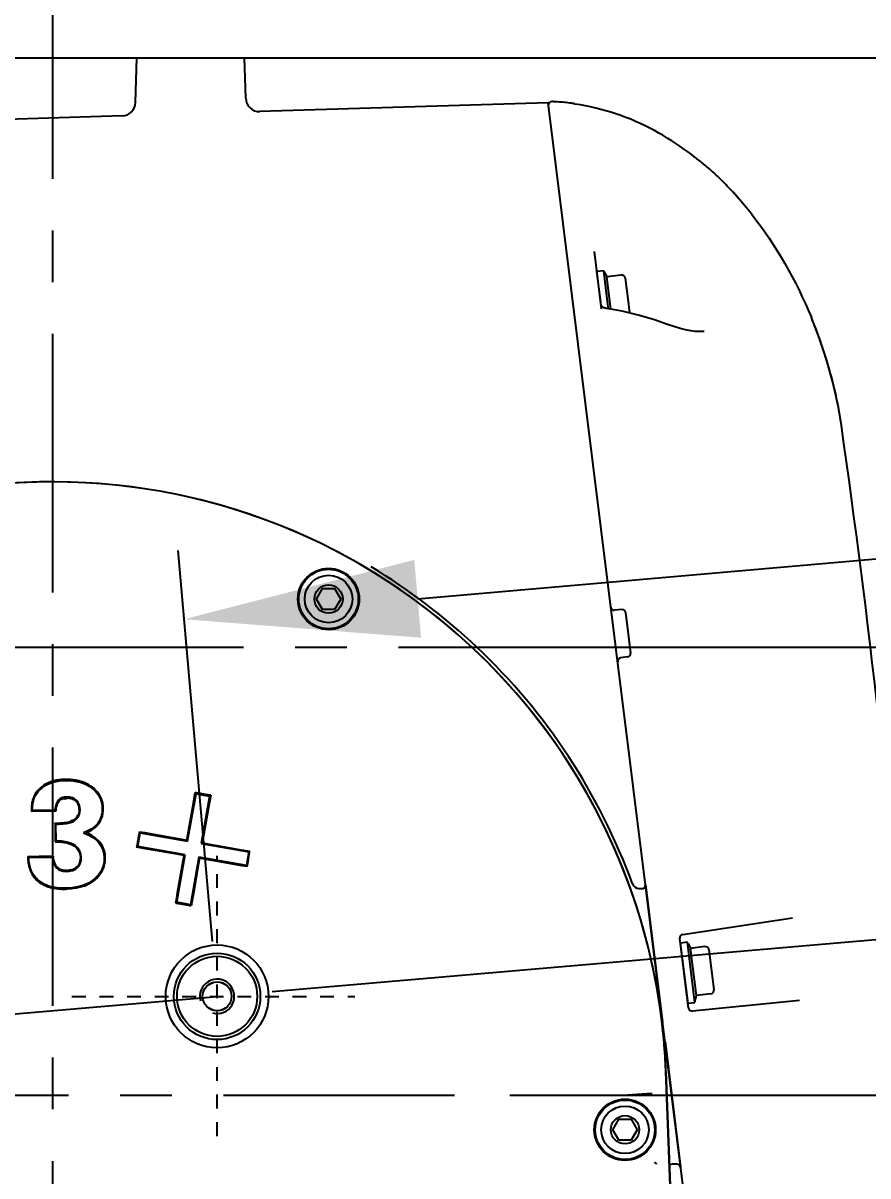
# Model space of a CAD drawing. Header units: millimetres. Extents: x 5828 to 6704, y 123 to 421.
# Drawn here: x 6413.86 to 6419.98, y 272.82 to 281.18 of the extents above; entities that cross this region are included whole.
import ezdxf

# ---------------------------------------------------------------- set-up
doc = ezdxf.new("R2010")
doc.units = ezdxf.units.MM
doc.linetypes.add('BANKLINE1', pattern=[5.5, 4, -1.5])
doc.linetypes.add('CENTER', pattern=[0.6, 0.375, -0.075, 0.075, -0.075])
for name, color, linetype in [('00_COMPONENTS', 7, 'BANKLINE1'), ('DIM', 7, 'Continuous'), ('外形图', 7, 'Continuous')]:
    doc.layers.add(name, color=color, linetype=linetype)
doc.styles.add('微软雅黑', font='msyh.ttc', dxfattribs={"height": 2.1})
doc.dimstyles.new('尺寸标注_1_20比例', dxfattribs={"dimtxt": 2.1, "dimasz": 1.7, "dimexe": 0.5, "dimexo": 0.4, "dimgap": 0.5, "dimtad": 1, "dimdec": 1, "dimlfac": 20, "dimdsep": 46, "dimtxsty": '微软雅黑', "dimcen": 0.09, "dimadec": 0, "dimazin": 0, "dimtp": 0.01, "dimtm": 0.01, "dimtfac": 1, "dimtdec": 1, "dimtofl": 0, "dimtmove": 0, "dimatfit": 3, "dimfxl": 1, "dimtolj": 1, "dimarcsym": 0})

# ---------------------------------------------------------------- blocks, each defined once
blk = doc.blocks.new('*D1504')
at = {"layer": 'Defpoints', "color": 0}
for p in [(6415.0235, 276.856), (6415.2627, 274.1209), (6412.7723, 273.903)]:
    blk.add_point(p, dxfattribs=at)
at = {"layer": '外形图', "color": 0, "lineweight": -2, "ltscale": 20}
for p, q in [((6416.717, 277.0041), (6424.9093, 277.7208)), ((6415.2279, 274.5194), (6414.9799, 277.3541)), ((6412.7374, 274.3015), (6412.4894, 277.1362)), ((6410.8394, 276.4899), (6409.1459, 276.3417))]:
    blk.add_line(p, q, dxfattribs=at)
at = {"layer": '外形图', "color": 0}
for points in [[(6416.6923, 277.2864), (6416.7417, 276.7219), (6415.0235, 276.856)], [(6410.8641, 276.2076), (6410.8147, 276.7722), (6412.533, 276.6381)]]:
    blk.add_solid(points, dxfattribs=at)
at = {"layer": '外形图', "color": 0, "insert": (6422.8279, 279.1307), "char_height": 2.1, "attachment_point": 5, "rotation": 5, "style": '微软雅黑'}
blk.add_mtext('\\A1;50', dxfattribs=at)
blk = doc.blocks.new('*D1509')
at = {"layer": 'Defpoints', "color": 0}
for p in [(6411.8208, 280.9276), (6416.7089, 222.1527), (6442.6735, 222.1527)]:
    blk.add_point(p, dxfattribs=at)
at = {"layer": '外形图', "color": 0, "lineweight": -2, "ltscale": 20}
for p, q in [((6412.2208, 280.9276), (6443.1735, 280.9276)), ((6442.6735, 279.2276), (6442.6735, 223.8527)), ((6417.1089, 222.1527), (6443.1735, 222.1527))]:
    blk.add_line(p, q, dxfattribs=at)
at = {"layer": '外形图', "color": 0}
for points in [[(6442.9569, 279.2276), (6442.3902, 279.2276), (6442.6735, 280.9276)], [(6442.3902, 223.8527), (6442.9569, 223.8527), (6442.6735, 222.1527)]]:
    blk.add_solid(points, dxfattribs=at)
at = {"layer": '外形图', "color": 0, "insert": (6441.0822, 251.5402), "char_height": 2.1, "attachment_point": 5, "rotation": 90, "style": '微软雅黑'}
blk.add_mtext('\\A1;1175.5', dxfattribs=at)
blk = doc.blocks.new('*D1547')
at = {"layer": 'Defpoints', "color": 0}
for p in [(6426.9131, 274.5493), (6415.2624, 274.1205), (6412.7723, 273.9059), (6409.3092, 273.4026), (6416.9848, 273.4026)]:
    blk.add_point(p, dxfattribs=at)
at = {"layer": 'DIM', "color": 0, "linetype": 'ByBlock', "lineweight": -2, "ltscale": 20}
for p, q in [((6415.6609, 274.1549), (6427.3702, 275.1644)), ((6417.3848, 273.4026), (6427.446, 273.4026)), ((6426.6577, 270.018), (6426.0884, 266.7007))]:
    blk.add_line(p, q, dxfattribs=at)
for start, end in [(9.79667, 14.66574), (350.26185, 355.13093)]:
    blk.add_arc((6406.9356, 273.4026), 20.0104, start, end, dxfattribs=at)
at = {"layer": 'DIM', "color": 0}
for points in [[(6426.3732, 276.7712), (6426.9352, 276.8438), (6426.872, 275.1215)], [(6427.1569, 271.6921), (6426.5907, 271.7162), (6426.946, 273.4026)]]:
    blk.add_solid(points, dxfattribs=at)
at = {"layer": 'DIM', "color": 0, "insert": (6427.9301, 268.0921), "char_height": 2.1, "attachment_point": 5, "rotation": 260.26185, "style": '微软雅黑'}
blk.add_mtext('\\A1;5%%d', dxfattribs=at)
blk = doc.blocks.new('*D1556')
at = {"layer": 'Defpoints', "color": 0}
for p in [(6382.8208, 278.3776), (6421.5708, 223.051), (6421.5708, 206.9092)]:
    blk.add_point(p, dxfattribs=at)
at = {"layer": 'DIM', "color": 0, "linetype": 'ByBlock', "lineweight": -2, "ltscale": 20}
for p, q in [((6382.8208, 277.9776), (6382.8208, 206.4092)), ((6421.5708, 222.651), (6421.5708, 206.4092)), ((6384.5208, 206.9092), (6419.8708, 206.9092))]:
    blk.add_line(p, q, dxfattribs=at)
at = {"layer": 'DIM', "color": 0}
for points in [[(6384.5208, 207.1925), (6384.5208, 206.6258), (6382.8208, 206.9092)], [(6419.8708, 206.6258), (6419.8708, 207.1925), (6421.5708, 206.9092)]]:
    blk.add_solid(points, dxfattribs=at)
at = {"layer": 'DIM', "color": 0, "insert": (6402.1958, 208.4775), "char_height": 2.1, "attachment_point": 5, "style": '微软雅黑'}
blk.add_mtext('\\A1;775', dxfattribs=at)
blk = doc.blocks.new('*D1559')
at = {"layer": 'Defpoints', "color": 0}
for p in [(6416.5654, 276.6526), (6438.3621, 276.6526), (6417.3848, 273.4026)]:
    blk.add_point(p, dxfattribs=at)
at = {"layer": 'DIM', "color": 0, "lineweight": -2}
for p, q in [((6438.3621, 278.3526), (6438.3621, 280.0526)), ((6416.9654, 276.6526), (6438.8621, 276.6526)), ((6438.3621, 273.4026), (6438.3621, 276.6526)), ((6417.7848, 273.4026), (6438.8621, 273.4026)), ((6438.3621, 271.7026), (6438.3621, 270.0026))]:
    blk.add_line(p, q, dxfattribs=at)
at = {"layer": 'DIM', "color": 0}
for points in [[(6438.0788, 278.3526), (6438.6454, 278.3526), (6438.3621, 276.6526)], [(6438.6454, 271.7026), (6438.0788, 271.7026), (6438.3621, 273.4026)]]:
    blk.add_solid(points, dxfattribs=at)
at = {"layer": 'DIM', "color": 0, "insert": (6436.7762, 274.9239), "char_height": 2.1, "attachment_point": 5, "rotation": 90, "style": '微软雅黑'}
blk.add_mtext('\\A1;65', dxfattribs=at)
blk = doc.blocks.new('*D1561')
at = {"layer": 'Defpoints', "color": 0}
for p in [(6417.3848, 273.4026), (6438.3621, 273.4026), (6420.4137, 247.1527)]:
    blk.add_point(p, dxfattribs=at)
at = {"layer": 'DIM', "color": 0, "lineweight": -2}
for p, q in [((6417.7848, 273.4026), (6438.8621, 273.4026)), ((6438.3621, 248.8527), (6438.3621, 271.7026)), ((6420.8137, 247.1527), (6438.8621, 247.1527))]:
    blk.add_line(p, q, dxfattribs=at)
at = {"layer": 'DIM', "color": 0}
for points in [[(6438.6454, 271.7026), (6438.0788, 271.7026), (6438.3621, 273.4026)], [(6438.0788, 248.8527), (6438.6454, 248.8527), (6438.3621, 247.1527)]]:
    blk.add_solid(points, dxfattribs=at)
at = {"layer": 'DIM', "color": 0, "insert": (6436.7762, 260.2777), "char_height": 2.1, "attachment_point": 5, "rotation": 90, "style": '微软雅黑'}
blk.add_mtext('\\A1;525', dxfattribs=at)

msp = doc.modelspace()

# ---------------------------------------------------------------- linework, layer by layer
at = {"layer": '00_COMPONENTS', "linetype": 'CENTER', "ltscale": 20}
msp.add_line((6412.7723, 273.9059), (6415.2624, 274.1205), dxfattribs=at)
at = {"layer": '00_COMPONENTS', "linetype": 'CENTER', "ltscale": 5}
msp.add_line((6409.3092, 273.4026), (6416.9848, 273.4026), dxfattribs=at)
at = {"layer": '00_COMPONENTS', "linetype": 'ByBlock', "ltscale": 20}
for radius in [0.3728, 0.3135, 0.2906]:
    msp.add_circle((6415.2624, 274.1205), radius, dxfattribs=at)
at = {"layer": '外形图', "linetype": 'CENTER', "ltscale": 5}
for p, q in [((6414.0708, 223.051), (6414.0708, 284.7796)), ((6380.5779, 276.6526), (6420.9722, 276.6526))]:
    msp.add_line(p, q, dxfattribs=at)
at = {"layer": '外形图', "linetype": 'Continuous'}
for p, q in [((6414.6711, 280.6045), (6414.6796, 280.9276)), ((6414.6796, 280.9276), (6415.462, 280.9276)), ((6415.4697, 280.6354), (6415.462, 280.9276)), ((6417.6625, 280.6026), (6415.5728, 280.5381)), ((6418.1545, 276.6526), (6417.6625, 280.6026)), ((6417.8559, 280.5932), (6417.8535, 280.5936)), ((6417.897, 280.5865), (6417.8559, 280.5932)), ((6414.5742, 280.5072), (6412.3254, 280.4377)), ((6414.5742, 280.5072), (6414.5746, 280.5072)), ((6415.5724, 280.538), (6415.5728, 280.5381)), ((6418.8613, 280.0968), (6418.8582, 280.0996)), ((6418.8609, 280.0971), (6418.8613, 280.0968)), ((6418.8612, 280.0969), (6418.8613, 280.0967)), ((6419.1016, 279.8411), (6419.007, 279.9503)), ((6419.1371, 279.797), (6419.1016, 279.8411)), ((6418.0502, 279.1076), (6417.9984, 279.5239)), ((6418.0662, 279.3841), (6418.0166, 279.3779)), ((6418.0443, 279.1554), (6418.0166, 279.3779)), ((6418.0939, 279.1616), (6418.0662, 279.3841)), ((6418.071, 279.3747), (6418.0892, 279.3391)), ((6418.1936, 279.3521), (6418.0892, 279.3391)), ((6418.1183, 279.1052), (6418.0892, 279.3391)), ((6418.2215, 279.3303), (6418.2402, 279.1802)), ((6418.0468, 279.1352), (6418.0432, 279.1639)), ((6418.1005, 279.1081), (6418.0939, 279.1616)), ((6418.2402, 279.1802), (6418.2529, 279.0784)), ((6418.085, 279.1106), (6418.0804, 279.1113)), ((6418.1436, 279.101), (6418.085, 279.1106)), ((6418.5277, 278.9949), (6418.4948, 279.0069)), ((6418.5759, 278.9785), (6418.5277, 278.9949)), ((6419.6305, 278.8935), (6419.5725, 279.0436)), ((6418.7949, 278.9435), (6418.7951, 278.9436)), ((6419.6838, 278.7333), (6419.6305, 278.8935)), ((6419.7302, 278.5663), (6419.6838, 278.7333)), ((6419.7679, 278.3951), (6419.7302, 278.5663)), ((6419.7901, 278.2619), (6419.7679, 278.3951)), ((6415.9827, 277.0026), (6416.0268, 277.0789)), ((6416.0268, 277.0789), (6416.1148, 277.0789)), ((6416.1148, 277.0789), (6416.1588, 277.0026)), ((6416.0268, 276.9264), (6415.9827, 277.0026)), ((6416.1588, 277.0026), (6416.1148, 276.9264)), ((6416.1148, 276.9264), (6416.0268, 276.9264)), ((6418.1967, 276.926), (6418.1456, 276.9209)), ((6418.2239, 276.9042), (6418.2605, 276.6104)), ((6419.1696, 268.5027), (6418.1545, 276.6526)), ((6418.2394, 276.5826), (6418.1887, 276.5749)), ((6415.0486, 275.2458), (6415.1094, 275.5905)), ((6415.0906, 275.522), (6415.1041, 275.5985)), ((6415.1106, 275.5974), (6415.1041, 275.5985)), ((6415.1094, 275.5905), (6415.2079, 275.5731)), ((6415.1414, 275.592), (6415.1106, 275.5974)), ((6415.1786, 275.5854), (6415.1414, 275.592)), ((6415.2079, 275.5731), (6415.1471, 275.2285)), ((6415.2159, 275.5788), (6415.1786, 275.5854)), ((6415.2159, 275.5788), (6415.2092, 275.5405)), ((6415.0501, 275.2922), (6415.0906, 275.522)), ((6415.2024, 275.5023), (6415.1619, 275.2725)), ((6415.2092, 275.5405), (6415.2024, 275.5023)), ((6413.9217, 275.4626), (6413.9151, 275.4625)), ((6414.0867, 275.4713), (6413.9217, 275.4692)), ((6414.0139, 275.4637), (6413.9941, 275.4635)), ((6414.0336, 275.464), (6414.0139, 275.4637)), ((6414.0874, 275.3168), (6414.0876, 275.3019)), ((6414.0947, 275.2489), (6414.0932, 275.3695)), ((6414.6866, 275.2081), (6414.7039, 275.3066)), ((6414.6986, 275.3147), (6414.6921, 275.2774)), ((6414.6986, 275.3147), (6414.7371, 275.3079)), ((6414.7039, 275.3066), (6415.0486, 275.2458)), ((6414.7371, 275.3079), (6414.7755, 275.3011)), ((6414.0883, 275.2488), (6414.0884, 275.2425)), ((6414.6855, 275.2401), (6414.6801, 275.2093)), ((6414.6921, 275.2774), (6414.6855, 275.2401)), ((6414.7755, 275.3011), (6415.0052, 275.2606)), ((6415.0052, 275.2606), (6415.0433, 275.2539)), ((6415.0433, 275.2539), (6415.0501, 275.2922)), ((6415.1471, 275.2285), (6415.4918, 275.1677)), ((6415.1619, 275.2725), (6415.1551, 275.2342)), ((6415.1551, 275.2342), (6415.1936, 275.2274)), ((6415.1936, 275.2274), (6415.4234, 275.1868)), ((6414.6801, 275.2093), (6414.6789, 275.2028)), ((6414.7558, 275.1892), (6414.6789, 275.2028)), ((6415.0312, 275.1473), (6414.6866, 275.2081)), ((6414.9855, 275.1488), (6414.7558, 275.1892)), ((6414.9705, 274.8027), (6415.0312, 275.1473)), ((6415.0236, 275.1421), (6414.9855, 275.1488)), ((6415.0167, 275.1032), (6415.0236, 275.1421)), ((6415.4234, 275.1868), (6415.4998, 275.1734)), ((6415.4918, 275.1677), (6415.4744, 275.0692)), ((6415.4932, 275.1361), (6415.4985, 275.1665)), ((6415.4985, 275.1665), (6415.4997, 275.1734)), ((6413.8962, 275.1283), (6414.0675, 275.1305)), ((6413.9714, 275.1362), (6413.9919, 275.1365)), ((6414.0674, 275.1374), (6414.0739, 275.1375)), ((6414.9762, 274.8731), (6415.0167, 275.1032)), ((6415.1297, 275.13), (6415.0689, 274.7853)), ((6415.1286, 275.0835), (6415.088, 274.8533)), ((6415.1354, 275.1224), (6415.1286, 275.0835)), ((6415.4744, 275.0692), (6415.1297, 275.13)), ((6415.1739, 275.1156), (6415.1354, 275.1224)), ((6415.4037, 275.0751), (6415.1739, 275.1156)), ((6415.4419, 275.0683), (6415.4037, 275.0751)), ((6415.48, 275.0616), (6415.4419, 275.0683)), ((6415.48, 275.0616), (6415.4866, 275.0989)), ((6415.4866, 275.0989), (6415.4932, 275.1361)), ((6418.322, 274.9026), (6418.3441, 274.9026)), ((6418.3689, 274.9307), (6418.4931, 273.9336)), ((6414.9629, 274.7974), (6414.9695, 274.8352)), ((6414.9695, 274.8352), (6414.9762, 274.8731)), ((6415.088, 274.8533), (6415.0746, 274.7777)), ((6414.9629, 274.7974), (6415.0001, 274.7909)), ((6415.0689, 274.7853), (6414.9705, 274.8027)), ((6415.0001, 274.7909), (6415.0374, 274.7843)), ((6415.0374, 274.7843), (6415.0678, 274.7789)), ((6415.0678, 274.7789), (6415.0746, 274.7778)), ((6418.6399, 274.5703), (6419.4346, 274.6905)), ((6418.682, 274.0351), (6418.6188, 274.5425)), ((6418.6729, 274.5133), (6418.6232, 274.5071)), ((6418.6776, 274.0705), (6418.6232, 274.5071)), ((6418.7272, 274.0767), (6418.6729, 274.5133)), ((6418.6776, 274.5039), (6418.6959, 274.4683)), ((6418.8003, 274.4813), (6418.6959, 274.4683)), ((6418.7385, 274.1259), (6418.6959, 274.4683)), ((6418.8282, 274.4596), (6418.8646, 274.1668)), ((6418.8429, 274.1389), (6418.7385, 274.1259)), ((6418.6776, 274.0705), (6418.7272, 274.0767)), ((6419.487, 274.0896), (6418.7093, 274.0133)), ((6418.7296, 274.0869), (6418.7385, 274.1259)), ((6418.5108, 273.792), (6418.6243, 272.8807)), ((6418.5171, 273.5757), (6418.9519, 262.4024)), ((6418.9519, 262.4024), (6418.5171, 273.5757)), ((6418.2033, 273.4032), (6418.4167, 273.4181)), ((6418.1327, 273.1526), (6418.1768, 273.2289)), ((6418.1768, 273.2289), (6418.2648, 273.2289)), ((6418.2648, 273.2289), (6418.3088, 273.1526)), ((6418.1768, 273.0764), (6418.1327, 273.1526)), ((6418.3088, 273.1526), (6418.2648, 273.0764)), ((6418.2648, 273.0764), (6418.1768, 273.0764)), ((6418.5995, 272.9026), (6418.5622, 272.9026))]:
    msp.add_line(p, q, dxfattribs=at)
at = {"layer": '外形图', "linetype": 'CENTER', "ltscale": 0.05}
for p, q in [((6415.2624, 273.1074), (6415.2624, 275.1394)), ((6414.2099, 274.1205), (6416.2622, 274.1205))]:
    msp.add_line(p, q, dxfattribs=at)
at = {"layer": '外形图', "linetype": 'Continuous'}
for points in [[(6417.8535, 280.5936), (6417.8516, 280.594), (6417.8508, 280.5941), (6417.8502, 280.5942), (6417.8499, 280.5943)], [(6419.1371, 279.797), (6419.1016, 279.8411), (6419.007, 279.9503), (6418.9083, 280.0522), (6418.8613, 280.0968)], [(6419.007, 279.9503), (6418.9083, 280.0522), (6418.8613, 280.0968)], [(6418.0538, 279.1239), (6418.0512, 279.1267), (6418.0492, 279.1294), (6418.0479, 279.1317), (6418.0471, 279.1336), (6418.0468, 279.1351), (6418.0468, 279.1352)], [(6418.0804, 279.1113), (6418.0757, 279.1123), (6418.0706, 279.1138), (6418.0657, 279.1159), (6418.0611, 279.1184), (6418.0572, 279.1211), (6418.0538, 279.1239)], [(6418.4948, 279.0069), (6418.435, 279.0274), (6418.3756, 279.0459), (6418.3167, 279.0625), (6418.2583, 279.0772), (6418.2006, 279.09), (6418.1436, 279.101)], [(6419.7901, 278.2619), (6419.7679, 278.3951), (6419.7302, 278.5663), (6419.6838, 278.7333), (6419.6305, 278.8935), (6419.5725, 279.0436)], [(6418.7951, 278.9435), (6418.7888, 278.943), (6418.7612, 278.9422), (6418.7305, 278.944), (6418.697, 278.9483), (6418.6606, 278.9553), (6418.6203, 278.9653), (6418.5759, 278.9785)]]:
    msp.add_lwpolyline(points, dxfattribs=at)
for centre, radius in [((6416.0708, 277.0026), 0.2225), ((6416.0708, 277.0026), 0.22), ((6416.0708, 277.0026), 0.2157), ((6416.0708, 277.0026), 0.1725), ((6416.0708, 277.0026), 0.1026), ((6415.2624, 274.1205), 0.105), ((6415.2627, 274.1209), 0.105), ((6418.2205, 273.1527), 0.2225), ((6418.2208, 273.1526), 0.22), ((6418.2208, 273.1526), 0.2157), ((6418.2208, 273.1526), 0.1725), ((6418.2208, 273.1526), 0.1026)]:
    msp.add_circle(centre, radius, dxfattribs=at)
for centre, radius, start, end in [((6414.5711, 280.6072), 0.1, 271.77, 358.49909), ((6415.5697, 280.638), 0.1, 181.50091, 271.77), ((6417.6897, 280.5859), 0.025, 87.56971, 176.04106), ((6417.615, 278.8235), 1.789, 86.73458, 87.57051), ((6417.6179, 278.8703), 1.7421, 83.33231, 86.74495), ((6417.6224, 278.9116), 1.7005, 82.45155, 83.32102), ((6417.8425, 280.5726), 0.025, 55.04593, 82.45092), ((6417.4739, 278.6271), 2.0171, 59.3143, 60.51284), ((6417.2201, 278.2692), 2.4564, 49.24409, 50.3482), ((6417.31, 278.3718), 2.32, 48.13771, 49.27089), ((6417.2157, 278.3158), 2.4249, 44.70053, 47.26047), ((6417.152, 278.2524), 2.5147, 43.18131, 44.70647), ((6417.0945, 278.1985), 2.5935, 41.3236, 43.17946), ((6417.0321, 278.1436), 2.6766, 39.74659, 41.32494), ((6416.972, 278.0936), 2.7548, 38.19363, 39.74666), ((6418.0576, 279.3679), 0.015, 27.1, 52.65634), ((6418.1967, 279.3273), 0.025, 7.1, 97.1), ((6416.3475, 277.7116), 3.4893, 20.45252, 22.44105), ((6416.3525, 277.7134), 3.484, 18.67122, 20.45403), ((6416.382, 277.7233), 3.4528, 17.45481, 18.67122), ((6416.4418, 277.742), 3.3901, 15.77242, 17.45762), ((6416.5307, 277.7671), 3.2978, 14.39218, 15.77149), ((6416.6281, 277.792), 3.1973, 12.75619, 14.39389), ((6416.7411, 277.8176), 3.0813, 11.15985, 12.75636), ((6416.9152, 277.8512), 2.9041, 8.13084, 11.17528), ((6347.892, 268.0168), 72.6244, 1.377211, 8.109738), ((6414.0705, 273.4027), 4.45, 2.22853, 188.37147), ((6414.0708, 273.4026), 4.45, 2.3395, 94.14125), ((6414.0708, 273.4026), 4.475, 46.56615, 58.92763), ((6418.1431, 276.9458), 0.025, 187.1, 275.6), ((6418.1991, 276.9011), 0.025, 7.1, 95.6), ((6414.0708, 273.4026), 4.475, 20.03179, 46.56609), ((6418.1924, 276.5502), 0.025, 98.6, 187.1), ((6418.2357, 276.6073), 0.025, 278.6, 7.1), ((6414.1563, 275.3937), 0.2993, 102.99824, 109.54299), ((6414.1614, 275.3721), 0.3214, 98.78015, 103.01764), ((6414.164, 275.356), 0.3377, 96.73204, 98.79722), ((6414.1663, 275.334), 0.3598, 90.68581, 96.69027), ((6414.1934, 275.4106), 0.2806, 66.77096, 71.33583), ((6414.0667, 275.5083), 0.1467, 155.99915, 159.26381), ((6414.1058, 275.4932), 0.1867, 131.29018, 134.26485), ((6414.2554, 275.4866), 0.181, 11.81208, 24.3618), ((6414.7141, 275.3933), 0.6252, 172.56824, 173.44034), ((6414.1809, 275.4865), 0.0821, 146.26044, 151.89097), ((6414.1727, 275.492), 0.0722, 140.0123, 146.25469), ((6414.1873, 275.4848), 0.0727, 51.28116, 56.87412), ((6414.1909, 275.4894), 0.0668, 45.31865, 51.28317), ((6414.1446, 275.4717), 0.1173, 4.25729, 8.4587), ((6414.1212, 275.4699), 0.1407, 0.66371, 4.25206), ((6415.3679, 275.44), 1.4529, 178.84643, 179.11322), ((6414.1825, 275.4704), 0.0868, 319.7848, 324.29365), ((6414.0779, 276.1512), 0.7747, 273.54467, 274.4761), ((6414.2804, 275.1305), 0.1699, 14.73267, 23.73006), ((6414.5851, 275.1892), 0.5138, 185.77868, 186.48203), ((6414.1968, 275.11), 0.0704, 312.50319, 318.85589), ((6414.261, 275.1193), 0.19, 337.58234, 343.68799), ((6414.166, 275.2257), 0.1925, 270.68842, 273.69262), ((6414.2532, 275.1227), 0.1985, 325.80328, 337.54459), ((6414.1152, 275.153), 0.2504, 246.36024, 251.61076), ((6414.2029, 275.1825), 0.2788, 289.695, 294.68786), ((6418.322, 274.9526), 0.05, 200.03179, 270), ((6418.3441, 274.9276), 0.025, 270, 7.1), ((6418.6436, 274.5456), 0.025, 98.6, 187.1), ((6418.6643, 274.4971), 0.015, 27.1, 52.65634), ((6418.8034, 274.4565), 0.025, 7.1, 97.1), ((6415.2624, 274.1205), 0.125, 255, 195), ((6418.8398, 274.1638), 0.025, 277.1, 7.1), ((6418.715, 274.0903), 0.015, 321.54366, 347.1), ((6414.0705, 273.4027), 4.45, 2.33849, 7.65739), ((6418.7068, 274.0382), 0.025, 187.1, 275.6), ((6418.5622, 272.8526), 0.05, 90, 111.71558), ((6418.5995, 272.8776), 0.025, 7.1, 90)]:
    msp.add_arc(centre, radius, start, end, dxfattribs=at)
for points in [[(6418.4667, 280.3829), (6418.2912, 280.4822), (6418.096, 280.5536), (6417.897, 280.5865)], [(6419.1371, 279.797), (6419.3164, 279.569), (6419.4618, 279.3117), (6419.5725, 279.0436)], [(6413.9798, 275.6219), (6414.0004, 275.642), (6414.0269, 275.658), (6414.0582, 275.6692)], [(6414.0068, 275.6517), (6413.9983, 275.6462), (6413.9901, 275.6402), (6413.9825, 275.6335)], [(6414.0562, 275.6757), (6414.039, 275.6695), (6414.0222, 275.6616), (6414.0068, 275.6517)], [(6414.0582, 275.6692), (6414.0893, 275.6802), (6414.1237, 275.6864), (6414.1618, 275.6869)], [(6414.1618, 275.6869), (6414.2401, 275.6879), (6414.3041, 275.6694), (6414.3535, 275.6317)], [(6414.2379, 275.688), (6414.2129, 275.6925), (6414.1874, 275.6941), (6414.162, 275.6938)], [(6414.2832, 275.6765), (6414.2684, 275.6815), (6414.2532, 275.6853), (6414.2379, 275.688)], [(6414.3579, 275.6373), (6414.3414, 275.6498), (6414.3231, 275.6603), (6414.3041, 275.6685)], [(6413.9217, 275.4692), (6413.9223, 275.5058), (6413.9271, 275.5356), (6413.9355, 275.5577)], [(6413.9754, 275.6269), (6413.9581, 275.61), (6413.9425, 275.5902), (6413.9327, 275.568)], [(6413.9355, 275.5577), (6413.9438, 275.5797), (6413.9587, 275.6013), (6413.9798, 275.6219)], [(6414.1732, 275.5664), (6414.145, 275.566), (6414.1248, 275.5579), (6414.1119, 275.5426)], [(6414.1174, 275.5384), (6414.1279, 275.5509), (6414.1489, 275.5618), (6414.1636, 275.5546)], [(6414.2424, 275.5415), (6414.2256, 275.5582), (6414.2025, 275.5667), (6414.1732, 275.5664)], [(6414.1736, 275.5598), (6414.192, 275.56), (6414.2116, 275.5557), (6414.227, 275.5457)], [(6414.3535, 275.6317), (6414.4032, 275.5938), (6414.4289, 275.5445), (6414.4297, 275.484)], [(6414.4202, 275.5612), (6414.4067, 275.591), (6414.384, 275.6174), (6414.3579, 275.6373)], [(6413.9233, 275.5405), (6413.9206, 275.53), (6413.9188, 275.5193), (6413.9176, 275.5086)], [(6414.1119, 275.5426), (6414.099, 275.5273), (6414.0905, 275.5037), (6414.0867, 275.4713)], [(6414.0942, 275.4742), (6414.0965, 275.4917), (6414.1002, 275.5097), (6414.1085, 275.5252)], [(6414.2379, 275.5369), (6414.2505, 275.5244), (6414.258, 275.5064), (6414.2606, 275.4889)], [(6414.2685, 275.4715), (6414.2681, 275.5012), (6414.2594, 275.5246), (6414.2424, 275.5415)], [(6414.4297, 275.484), (6414.4308, 275.3973), (6414.3851, 275.3387), (6414.293, 275.3078)], [(6414.4242, 275.4102), (6414.4334, 275.4335), (6414.4371, 275.4592), (6414.4368, 275.4842)], [(6414.4368, 275.4842), (6414.4366, 275.4974), (6414.4352, 275.5107), (6414.4325, 275.5236)], [(6413.9941, 275.4635), (6413.97, 275.4632), (6413.9459, 275.4629), (6413.9217, 275.4626)], [(6414.093, 275.4648), (6414.0732, 275.4645), (6414.0534, 275.4642), (6414.0336, 275.464)], [(6414.1986, 275.3816), (6414.2183, 275.3878), (6414.2354, 275.3985), (6414.2488, 275.4143)], [(6414.2439, 275.4188), (6414.2338, 275.4068), (6414.2192, 275.3935), (6414.2035, 275.3944)], [(6414.262, 275.4716), (6414.2622, 275.456), (6414.2596, 275.4347), (6414.2456, 275.4277)], [(6414.253, 275.4197), (6414.2636, 275.4344), (6414.2687, 275.4515), (6414.2685, 275.4715)], [(6414.3681, 275.3382), (6414.3925, 275.3564), (6414.413, 275.3819), (6414.4242, 275.4102)], [(6414.0867, 275.3762), (6414.0997, 275.3767), (6414.1128, 275.3772), (6414.1258, 275.378)], [(6414.0867, 275.3762), (6414.0869, 275.3564), (6414.0872, 275.3366), (6414.0874, 275.3168)], [(6414.0932, 275.3695), (6414.1433, 275.3712), (6414.1788, 275.3753), (6414.1986, 275.3816)], [(6414.1627, 275.3813), (6414.1743, 275.3828), (6414.1858, 275.3847), (6414.1969, 275.3882)], [(6414.293, 275.3078), (6414.3927, 275.2714), (6414.4431, 275.2104), (6414.4442, 275.1248)], [(6414.3124, 275.3078), (6414.3321, 275.3156), (6414.3511, 275.3255), (6414.3681, 275.3382)], [(6414.368, 275.2781), (6414.3507, 275.29), (6414.3318, 275.2997), (6414.3124, 275.3078)], [(6414.0876, 275.3019), (6414.0878, 275.2842), (6414.0881, 275.2665), (6414.0883, 275.2488)], [(6414.0884, 275.2425), (6414.1041, 275.2421), (6414.1198, 275.2414), (6414.1354, 275.2397)], [(6414.277, 275.1258), (6414.276, 275.2052), (6414.2149, 275.2462), (6414.0947, 275.2489)], [(6414.1354, 275.2397), (6414.1448, 275.2387), (6414.1541, 275.2373), (6414.1633, 275.2354)], [(6414.1633, 275.2354), (6414.1923, 275.2295), (6414.2228, 275.2183), (6414.2434, 275.1971)], [(6414.436, 275.1989), (6414.422, 275.2307), (6414.3967, 275.2584), (6414.368, 275.2781)], [(6414.2434, 275.1971), (6414.2611, 275.1788), (6414.2702, 275.1513), (6414.2705, 275.1259)], [(6414.4512, 275.1251), (6414.451, 275.1414), (6414.449, 275.1579), (6414.4448, 275.1737)], [(6413.8897, 275.1351), (6413.917, 275.1355), (6413.9442, 275.1359), (6413.9714, 275.1362)], [(6413.8897, 275.1352), (6413.8899, 275.1195), (6413.8908, 275.1038), (6413.8929, 275.0882)], [(6413.9652, 274.962), (6413.9203, 275.0012), (6413.8971, 275.0562), (6413.8962, 275.1283)], [(6413.8971, 275.0657), (6413.9004, 275.0513), (6413.9052, 275.0371), (6413.9114, 275.0237)], [(6413.9919, 275.1365), (6414.0171, 275.1368), (6414.0422, 275.1371), (6414.0674, 275.1374)], [(6414.0675, 275.1305), (6414.0747, 275.06), (6414.1085, 275.0255), (6414.1681, 275.0262)], [(6414.0916, 275.0721), (6414.0811, 275.0897), (6414.0769, 275.1109), (6414.0746, 275.1312)], [(6414.2444, 275.0581), (6414.2317, 275.0464), (6414.2146, 275.0393), (6414.1977, 275.036)], [(6414.2487, 275.0528), (6414.2678, 275.0703), (6414.2774, 275.0945), (6414.277, 275.1258)], [(6414.2705, 275.1259), (6414.2708, 275.1091), (6414.2674, 275.0913), (6414.259, 275.0766)], [(6414.4442, 275.1248), (6414.4449, 275.0642), (6414.4205, 275.0127), (6414.3714, 274.9703)], [(6414.4433, 275.0659), (6414.4489, 275.085), (6414.4515, 275.1052), (6414.4512, 275.1251)], [(6413.9114, 275.0237), (6413.923, 274.9986), (6413.9402, 274.9754), (6413.9611, 274.9572)], [(6414.1683, 275.0332), (6414.1516, 275.033), (6414.134, 275.0359), (6414.1195, 275.0441)], [(6414.1681, 275.0262), (6414.2025, 275.0267), (6414.2296, 275.0354), (6414.2487, 275.0528)], [(6414.3761, 274.9654), (6414.3916, 274.9788), (6414.4058, 274.9941), (6414.4174, 275.0111)], [(6413.9611, 274.9572), (6413.977, 274.9433), (6413.9955, 274.9321), (6414.0148, 274.9236)], [(6414.1623, 274.905), (6414.0756, 274.9039), (6414.0101, 274.9229), (6413.9652, 274.962)], [(6414.0362, 274.9154), (6414.0596, 274.9076), (6414.0841, 274.903), (6414.1086, 274.9006)], [(6414.1086, 274.9006), (6414.1266, 274.8989), (6414.1446, 274.8983), (6414.1627, 274.8985)], [(6414.3714, 274.9703), (6414.3223, 274.9279), (6414.2526, 274.9061), (6414.1623, 274.905)], [(6414.2203, 274.9023), (6414.2012, 274.8999), (6414.1819, 274.8987), (6414.1627, 274.8985)], [(6414.2968, 274.9201), (6414.2722, 274.9112), (6414.2462, 274.9056), (6414.2203, 274.9023)], [(6414.3761, 274.9654), (6414.3591, 274.9507), (6414.3397, 274.9386), (6414.3193, 274.9292)]]:
    msp.add_open_spline(points, degree=3, dxfattribs=at)
for points, knots in [([(6418.7875, 280.1604), (6418.7677, 280.1768), (6418.6771, 280.2496), (6418.581, 280.3156), (6418.5032, 280.3617)], [0, 0, 0, 0, 0.221366, 1, 1, 1, 1]), ([(6413.9295, 275.5603), (6413.9283, 275.557), (6413.926, 275.5505), (6413.9242, 275.5439), (6413.9233, 275.5405)], [0, 0, 0, 0, 0.499807, 1, 1, 1, 1]), ([(6413.9158, 275.4859), (6413.9157, 275.4832), (6413.9155, 275.4776), (6413.9153, 275.4721), (6413.9153, 275.4693)], [0, 0, 0, 0, 0.499971, 1, 1, 1, 1]), ([(6413.9176, 275.5086), (6413.9171, 275.5048), (6413.9164, 275.4973), (6413.916, 275.4897), (6413.9158, 275.4859)], [0, 0, 0, 0, 0.500057, 1, 1, 1, 1]), ([(6414.1636, 275.5546), (6414.1644, 275.5543), (6414.1659, 275.5535), (6414.1674, 275.5525), (6414.1681, 275.552)], [0, 0, 0, 0, 0.490154, 1, 1, 1, 1]), ([(6414.2035, 275.3944), (6414.2027, 275.3945), (6414.201, 275.3947), (6414.1992, 275.395), (6414.1984, 275.3952)], [0, 0, 0, 0, 0.490462, 1, 1, 1, 1]), ([(6414.2456, 275.4277), (6414.245, 275.4274), (6414.2436, 275.4267), (6414.2422, 275.4262), (6414.2415, 275.426)], [0, 0, 0, 0, 0.488632, 1, 1, 1, 1]), ([(6414.1384, 275.3789), (6414.1425, 275.3792), (6414.1506, 275.3799), (6414.1587, 275.3808), (6414.1627, 275.3813)], [0, 0, 0, 0, 0.499675, 1, 1, 1, 1]), ([(6413.8929, 275.0882), (6413.8934, 275.0845), (6413.8946, 275.0769), (6413.8962, 275.0694), (6413.8971, 275.0657)], [0, 0, 0, 0, 0.499938, 1, 1, 1, 1]), ([(6414.1039, 275.056), (6414.1015, 275.0584), (6414.0971, 275.0636), (6414.0933, 275.0692), (6414.0916, 275.0721)], [0, 0, 0, 0, 0.499863, 1, 1, 1, 1]), ([(6414.1195, 275.0441), (6414.1166, 275.0457), (6414.1111, 275.0493), (6414.1062, 275.0537), (6414.1039, 275.056)], [0, 0, 0, 0, 0.500122, 1, 1, 1, 1]), ([(6414.259, 275.0766), (6414.2577, 275.0743), (6414.2549, 275.0698), (6414.2516, 275.0656), (6414.2499, 275.0636)], [0, 0, 0, 0, 0.501539, 1, 1, 1, 1]), ([(6414.1977, 275.036), (6414.1945, 275.0354), (6414.1881, 275.0344), (6414.1816, 275.0338), (6414.1784, 275.0336)], [0, 0, 0, 0, 0.500067, 1, 1, 1, 1]), ([(6418.4342, 272.9165), (6418.4374, 272.9166), (6418.4445, 272.9129), (6418.4469, 272.9057), (6418.4471, 272.902)], [0, 0, 0, 0, 0.461033, 1, 1, 1, 1])]:
    msp.add_open_spline(points, degree=3, knots=knots, dxfattribs=at)

# ---------------------------------------------------------------- dimensions: what is measured, and where the dimension line sits
at = {"layer": 'DIM'}
dim = msp.add_linear_dim(base=(6438.3621, 276.6526), p1=(6417.3848, 273.4026), p2=(6416.5654, 276.6526), angle=90, dimstyle='尺寸标注_1_20比例', override={"dimtofl": 1}, dxfattribs=at)
dim.commit()
dim.dimension.update_dxf_attribs({"geometry": '*D1559', "text_midpoint": (6438.3621, 274.9239), "dimtype": 160})
at = {"layer": 'DIM', "linetype": 'ByBlock', "ltscale": 20}
dim = msp.add_angular_dim_2l(base=(6426.9131, 274.5493), line1=((6409.3092, 273.4026), (6416.9848, 273.4026)), line2=((6412.7723, 273.9059), (6415.2624, 274.1205)), dimstyle='尺寸标注_1_20比例', dxfattribs=at)
dim.commit()
dim.dimension.update_dxf_attribs({"geometry": '*D1547', "text_midpoint": (6427.9301, 268.0921)})
dim = msp.add_linear_dim(base=(6421.5708, 206.9092), p1=(6382.8208, 278.3776), p2=(6421.5708, 223.051), dimstyle='尺寸标注_1_20比例', dxfattribs=at)
dim.commit()
dim.dimension.update_dxf_attribs({"geometry": '*D1556', "text_midpoint": (6402.1958, 206.9092), "dimtype": 160})
at = {"layer": 'DIM'}
dim = msp.add_linear_dim(base=(6438.3621, 273.4026), p1=(6420.4137, 247.1527), p2=(6417.3848, 273.4026), angle=90, dimstyle='尺寸标注_1_20比例', dxfattribs=at)
dim.commit()
dim.dimension.update_dxf_attribs({"geometry": '*D1561', "text_midpoint": (6436.7762, 260.2777)})
at = {"layer": '外形图', "ltscale": 20}
for base, p1, p2, angle, picture, middle, dimtype in [((6442.6735, 222.1527), (6411.8208, 280.9276), (6416.7089, 222.1527), 90, '*D1509', (6442.6735, 251.5402), 160), ((6415.0235, 276.856), (6412.7723, 273.903), (6415.2627, 274.1209), 5, '*D1504', (6422.9661, 277.5508), 161)]:
    dim = msp.add_linear_dim(base=base, p1=p1, p2=p2, angle=angle, dimstyle='尺寸标注_1_20比例', dxfattribs=at)
    dim.commit()
    dim.dimension.update_dxf_attribs({"geometry": picture, "text_midpoint": middle, "dimtype": dimtype})

doc.saveas('drawing.dxf')
